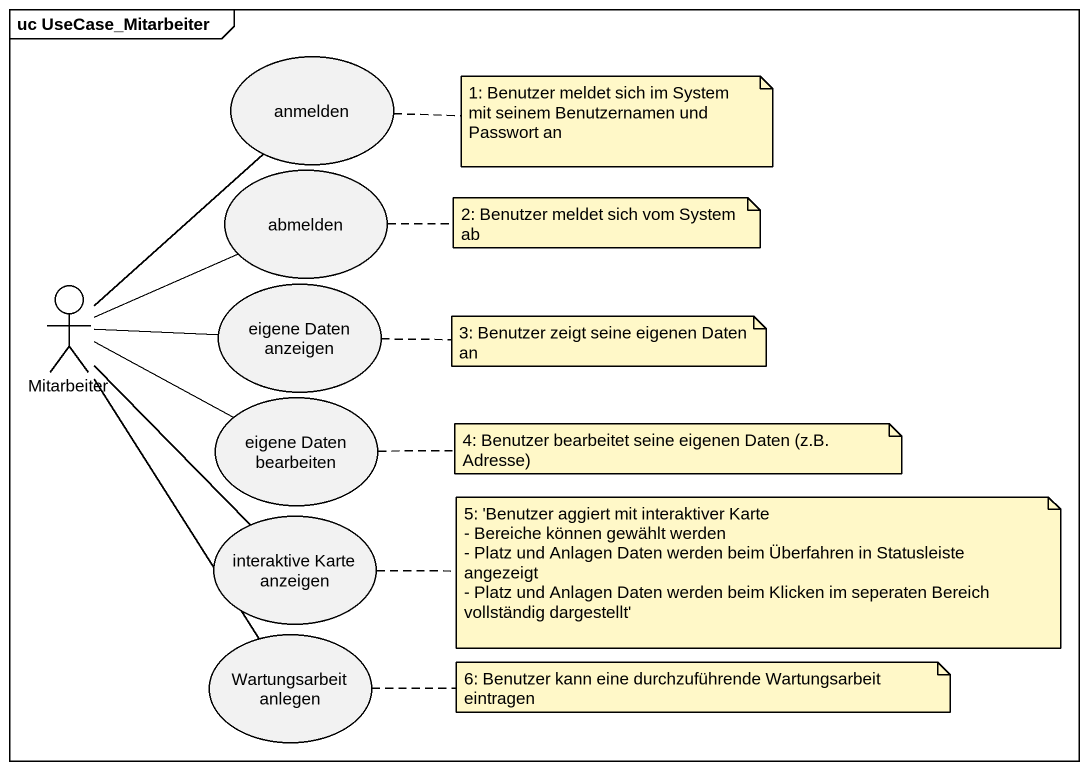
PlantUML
@startuml
mainframe uc UseCase_Mitarbeiter
usecase anmelden
usecase abmelden
actor Mitarbeiter
usecase "eigene Daten anzeigen" as eigene_Daten_anzeigen
usecase "eigene Daten bearbeiten" as eigene_Daten_bearbeiten
usecase "interaktive Karte anzeigen" as interaktive_Karte_anzeigen
usecase "Wartungsarbeit anlegen" as Wartungsarbeit_anlegen
Mitarbeiter -up- anmelden
Mitarbeiter -right- abmelden
Mitarbeiter -right- eigene_Daten_anzeigen
Mitarbeiter -right- eigene_Daten_bearbeiten
Mitarbeiter -- interaktive_Karte_anzeigen
Mitarbeiter -- Wartungsarbeit_anlegen
note right of anmelden : 1: Benutzer meldet sich im System mit seinem Benutzernamen und Passwort an
note right of abmelden : 2: Benutzer meldet sich vom System ab
note right of eigene_Daten_anzeigen : 3: Benutzer zeigt seine eigenen Daten an
note right of eigene_Daten_bearbeiten : 4: Benutzer bearbeitet seine eigenen Daten (z.B. Adresse)
note right of interaktive_Karte_anzeigen
  5: 'Benutzer aggiert mit interaktiver Karte
  - Bereiche können gewählt werden
  - Platz und Anlagen Daten werden beim Überfahren in Statusleiste angezeigt
  - Platz und Anlagen Daten werden beim Klicken im seperaten Bereich vollständig dargestellt'
end note
note right of Wartungsarbeit_anlegen : 6: Benutzer kann eine durchzuführende Wartungsarbeit eintragen
@enduml
